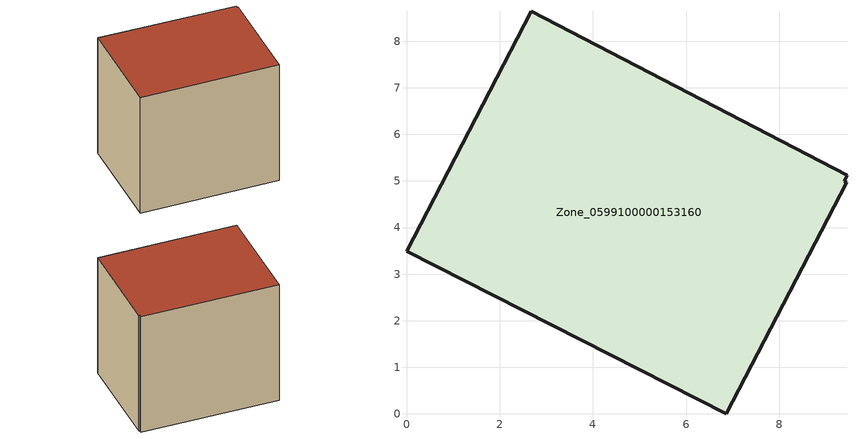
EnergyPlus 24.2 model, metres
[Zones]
Zone_0599100000153160
 floor ground (C_G): 9.46,5.12 9.39,5 9.45,4.97 6.86,0 0,3.49 2.68,8.64 z0
 wall outside (C_F): 9.46,5.12 2.68,8.64 0,3.49 6.86,0 9.45,4.97 9.39,5 9.46,5.12 z0:7.18
 roof outside (C_R): 9.39,5 9.46,5.12 2.68,8.64 0,3.49 6.86,0 9.45,4.97 z7.18
[BUILDING]
Pand.0599100000153160: North Axis=0; Terrain=City; Loads Convergence Tolerance Value=0.04; Temperature Convergence Tolerance Value=0.4; Solar Distribution=FullExterior; Maximum Number of Warmup Days=25; Minimum Number of Warmup Days=1
[Site:Location]
Rotterdam.The.Hague.AP_ZH_NLD Design_Conditions: Latitude=51.96; Longitude=4.45; Time Zone=1; Elevation=-4.5
[SITE:GROUNDTEMPERATURE:BUILDINGSURFACE]
18, 18, 18, 18, 18, 18, 18, 18, 18, 18, 18, 18
[MATERIAL] Thermal Absorptance=0.9; Solar Absorptance=0.7; Visible Absorptance=0.7
Name | Roughness | Thickness | Conductivity | Density | Specific Heat
G.TC.1946-1964 | MediumSmooth | 0.15 | 1 | 540 | 1210
F.TC.1946-1964 | Rough | 0.3 | 0.857143 | 1920 | 840
R.TC.1946-1964 | MediumRough | 0.2 | 0.235294 | 1500 | 1000
[CONSTRUCTION]
C_G: G.TC.1946-1964
C_F: F.TC.1946-1964
C_R: R.TC.1946-1964
[ZONE]
Zone_0599100000153160: Type=1; Multiplier=1; Ceiling Height=Autocalculate; Volume=Autocalculate; Floor Area=autocalculate; Part of Total Floor Area=Yes
[ZONEINFILTRATION:DESIGNFLOWRATE]
Infil_Zone_0599100000153160: Zone or ZoneList or Space or SpaceList=Zone_0599100000153160; Schedule=AlwaysOn; Design Flow Rate Calculation Method=Flow/Area; Flow Rate per Floor Area=0.003; Constant Term Coefficient=1; Temperature Term Coefficient=0; Velocity Term Coefficient=0; Velocity Squared Term Coefficient=0
[HVACTEMPLATE:ZONE:IDEALLOADSAIRSYSTEM]
Zone_0599100000153160: Maximum Heating Supply Air Temperature=50; Minimum Cooling Supply Air Temperature=13; Maximum Heating Supply Air Humidity Ratio=0.0156; Minimum Cooling Supply Air Humidity Ratio=0.0077; Heating Limit=NoLimit; Cooling Limit=NoLimit; Dehumidification Control Type=ConstantSensibleHeatRatio; Cooling Sensible Heat Ratio=0.7; Dehumidification Setpoint=60; Humidification Control Type=None; Humidification Setpoint=30; Outdoor Air Method=None; Outdoor Air Flow Rate per Person=0.00944; Outdoor Air Flow Rate per Zone Floor Area=0; Outdoor Air Flow Rate per Zone=0; Demand Controlled Ventilation Type=None; Outdoor Air Economizer Type=NoEconomizer; Heat Recovery Type=None; Sensible Heat Recovery Effectiveness=0.7; Latent Heat Recovery Effectiveness=0.65
[ZONECONTROL:THERMOSTAT]
ThermostatControl_Zone_0599100000153160: Zone or ZoneList=Zone_0599100000153160; Control Type Schedule=DualSetpointControlType; Control 1=Thermostat_Zone_0599100000153160; Temperature Difference Between Cutout And Setpoint=0
[THERMOSTATSETPOINT:DUALSETPOINT]
Thermostat_Zone_0599100000153160: Heating Setpoint Temperature Schedule=HeatingSetpoint_Zone_0599100000153160; Cooling Setpoint Temperature Schedule=CoolingSetpoint_Zone_0599100000153160
[SCHEDULE:COMPACT]
HeatingSetpoint_Zone_0599100000153160: Through: 12/31, For: AllDays, Until: 24:00, 21
CoolingSetpoint_Zone_0599100000153160: Through: 12/31, For: AllDays, Until: 24:00, 24
DualSetpointControlType: Through: 12/31, For: AllDays, Until: 24:00, 4
AlwaysOn: Through: 12/31, For: AllDays, Until: 24:00, 1
